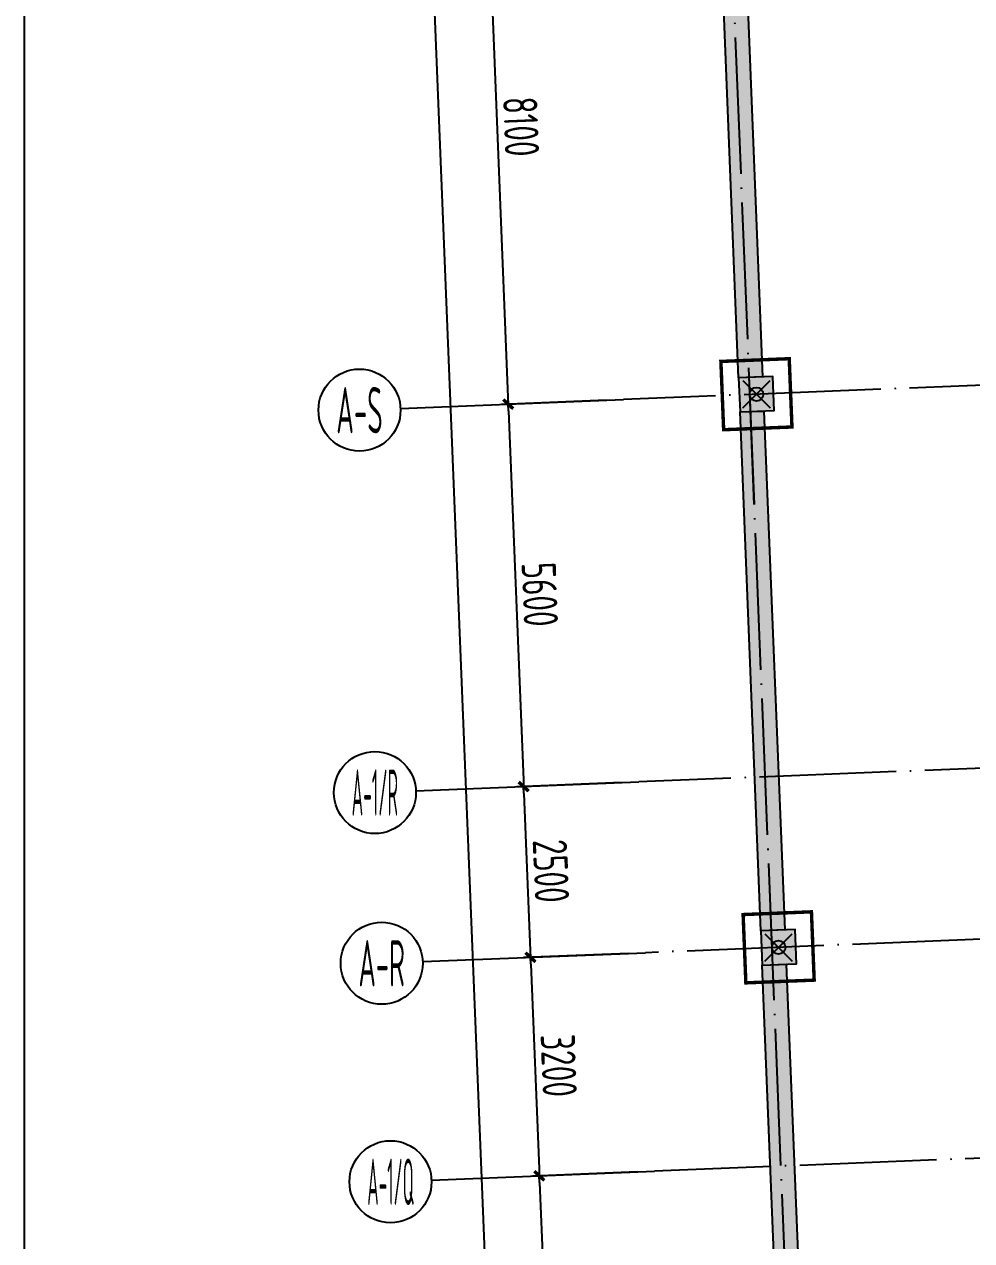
# Model space of a CAD drawing. Extents: x -57409 to 252654, y -8259 to 229119.
# Drawn here: x 23132 to 36986, y 150318 to 168116 of the extents above; entities that cross this region are included whole.
import ezdxf
from ezdxf.enums import TextEntityAlignment as Align

# ---------------------------------------------------------------- set-up
doc = ezdxf.new("R2010")
doc.units = 0
doc.header["$LTSCALE"] = 100
doc.header["$PDMODE"] = 35
doc.header["$PDSIZE"] = 200
doc.linetypes.add('DOTE', pattern=[2.42, 2, -0.2, 0.02, -0.2])
doc.layers.get('0').update_dxf_attribs({"linetype": 'CONTINUOUS'})
doc.layers.get('Defpoints').update_dxf_attribs({"linetype": 'CONTINUOUS'})
for name, color, linetype in [('B-TEXT', 3, 'CONTINUOUS'), ('COLU', 7, 'CONTINUOUS'), ('CT', 2, 'CONTINUOUS'), ('dote', 253, 'DOTE'), ('h填实-柱墙', 254, 'CONTINUOUS'), ('Q-dote', 253, 'DOTE'), ('WALL', 3, 'CONTINUOUS'), ('Z-AXIS', 3, 'CONTINUOUS')]:
    doc.layers.add(name, color=color, linetype=linetype)
doc.layers.add('mis', color=31, linetype='CONTINUOUS', plot=False)
doc.layers.add('重心计算', color=7, linetype='CONTINUOUS', plot=False)
doc.styles.add('_TCH_AXIS', font='tssdeng.shx', dxfattribs={"width": 0.7, "bigfont": 'tssdchn.shx'})
doc.styles.add('COMPLEX', font='tssdeng.shx', dxfattribs={"width": 0.7, "bigfont": 'tssdchn.shx'})
doc.styles.add('TSSD_Dimension', font='tssdeng.shx', dxfattribs={"width": 0.7})
doc.dimstyles.new('TSSD_100_100$0', dxfattribs={"dimtxt": 300, "dimasz": 100, "dimexe": 100, "dimexo": 250, "dimgap": 100, "dimtad": 1, "dimdec": 0, "dimzin": 0, "dimdsep": 46, "dimtxsty": 'TSSD_Dimension', "dimblk": '_tsdbk', "dimblk1": '_tsdbk', "dimblk2": '_tsdbk', "dimsah": 1, "dimcen": 0, "dimdle": 100, "dimclrt": 7, "dimadec": 0, "dimazin": 0, "dimtfac": 1, "dimtdec": 0, "dimtix": 1, "dimtmove": 2, "dimatfit": 3, "dimldrblk": '_tsdbk', "dimfxl": 1, "dimtolj": 1, "dimtzin": 0, "dimarcsym": 0})

# ---------------------------------------------------------------- blocks, each defined once
blk = doc.blocks.new('_tsdbk')
blk.add_line((-1, 0), (0, 0))
at = {"const_width": 0.5}
blk.add_lwpolyline([(-0.7, -0.7), (0.7, 0.7)], dxfattribs=at)
blk = doc.blocks.new('*D90')
at = {"layer": 'Defpoints', "color": 0}
for p in [(31567, 170719), (30209, 162558), (31892, 162625)]:
    blk.add_point(p, dxfattribs=at)
at = {"layer": 'Z-AXIS', "color": 0, "lineweight": -2}
for p, q in [((31318, 170709), (29785, 170647)), ((29889, 170551), (30205, 162658)), ((31643, 162615), (30109, 162554))]:
    blk.add_line(p, q, dxfattribs=at)
at = {"layer": 'Z-AXIS', "color": 0, "lineweight": -2, "xscale": 100, "yscale": 100, "zscale": 100}
for p, rotation in [((29884, 170651), 92.29877300043938), ((30209, 162558), 272.2987730004394)]:
    blk.add_blockref('_tsdbk', p, dxfattribs=dict(at, rotation=rotation))
at = {"layer": 'Z-AXIS', "color": 7, "insert": (30397, 166619), "char_height": 500, "attachment_point": 5, "rotation": 272.2988, "style": 'TSSD_Dimension'}
blk.add_mtext('\\A1;8100', dxfattribs=at)
blk = doc.blocks.new('*D91')
at = {"layer": 'Defpoints', "color": 0}
for p in [(31892, 162625), (32117, 157030), (30434, 156962)]:
    blk.add_point(p, dxfattribs=at)
at = {"layer": 'Z-AXIS', "color": 0, "lineweight": -2}
for p, q in [((31643, 162615), (30109, 162554)), ((30213, 162458), (30430, 157062)), ((31867, 157020), (30334, 156958))]:
    blk.add_line(p, q, dxfattribs=at)
at = {"layer": 'Z-AXIS', "color": 0, "lineweight": -2, "xscale": 100, "yscale": 100, "zscale": 100}
for p, rotation in [((30209, 162558), 92.29877300043938), ((30434, 156962), 272.2987730004394)]:
    blk.add_blockref('_tsdbk', p, dxfattribs=dict(at, rotation=rotation))
at = {"layer": 'Z-AXIS', "color": 7, "insert": (30671, 159774), "char_height": 500, "attachment_point": 5, "rotation": 272.2988, "style": 'TSSD_Dimension'}
blk.add_mtext('\\A1;5600', dxfattribs=at)
blk = doc.blocks.new('*D92')
at = {"layer": 'Defpoints', "color": 0}
for p in [(32217, 154532), (32346, 151334), (30663, 151267)]:
    blk.add_point(p, dxfattribs=at)
at = {"layer": 'Z-AXIS', "color": 0, "lineweight": -2}
for p, q in [((31967, 154522), (30434, 154460)), ((30538, 154364), (30659, 151367)), ((32096, 151324), (30563, 151263))]:
    blk.add_line(p, q, dxfattribs=at)
at = {"layer": 'Z-AXIS', "color": 0, "lineweight": -2, "xscale": 100, "yscale": 100, "zscale": 100}
for p, rotation in [((30534, 154464), 92.29877300043938), ((30663, 151267), 272.2987730004394)]:
    blk.add_blockref('_tsdbk', p, dxfattribs=dict(at, rotation=rotation))
at = {"layer": 'Z-AXIS', "color": 7, "insert": (30948, 152880), "char_height": 500, "attachment_point": 5, "rotation": 272.2988, "style": 'TSSD_Dimension'}
blk.add_mtext('\\A1;3200', dxfattribs=at)
blk = doc.blocks.new('*D93')
at = {"layer": 'Defpoints', "color": 0}
for p in [(32346, 151334), (30859, 146371), (32542, 146438)]:
    blk.add_point(p, dxfattribs=at)
at = {"layer": 'Z-AXIS', "color": 0, "lineweight": -2}
for p, q in [((32096, 151324), (30563, 151263)), ((30667, 151167), (30855, 146471)), ((32292, 146428), (30759, 146367))]:
    blk.add_line(p, q, dxfattribs=at)
at = {"layer": 'Z-AXIS', "color": 0, "lineweight": -2, "xscale": 100, "yscale": 100, "zscale": 100}
for p, rotation in [((30663, 151267), 92.29877300043938), ((30859, 146371), 272.2987730004394)]:
    blk.add_blockref('_tsdbk', p, dxfattribs=dict(at, rotation=rotation))
at = {"layer": 'Z-AXIS', "color": 7, "insert": (31111, 148833), "char_height": 500, "attachment_point": 5, "rotation": 272.2988, "style": 'TSSD_Dimension'}
blk.add_mtext('\\A1;4900', dxfattribs=at)
blk = doc.blocks.new('_AXISO')
blk.add_circle((0, 0), 0.5)
at = {"layer": 'B-TEXT', "style": 'COMPLEX', "width": 1.450893}
blk.add_attdef('A', text='', height=0.56, dxfattribs=at).set_placement((0.249375, -0.28), (0.749375, -0.28), align=Align.FIT)
blk = doc.blocks.new('*D106')
at = {"layer": 'Defpoints', "color": 0}
for p in [(32117, 157030), (32217, 154532), (30534, 154464)]:
    blk.add_point(p, dxfattribs=at)
at = {"layer": 'Z-AXIS', "color": 0, "lineweight": -2}
for p, q in [((31867, 157020), (30334, 156958)), ((30438, 156862), (30530, 154564)), ((31967, 154522), (30434, 154460))]:
    blk.add_line(p, q, dxfattribs=at)
at = {"layer": 'Z-AXIS', "color": 0, "lineweight": -2, "xscale": 100, "yscale": 100, "zscale": 100}
for p, rotation in [((30434, 156962), 92.29877300043938), ((30534, 154464), 272.2987730004394)]:
    blk.add_blockref('_tsdbk', p, dxfattribs=dict(at, rotation=rotation))
at = {"layer": 'Z-AXIS', "color": 7, "insert": (30834, 155727), "char_height": 500, "attachment_point": 5, "rotation": 272.2988, "style": 'TSSD_Dimension'}
blk.add_mtext('\\A1;2500', dxfattribs=at)
blk = doc.blocks.new('*D107')
at = {"layer": 'Defpoints', "color": 0}
for p in [(29911, 211986), (27387, 211884), (36385, 50715)]:
    blk.add_point(p, dxfattribs=at)
at = {"layer": 'Z-AXIS', "color": 0, "lineweight": -2}
for p, q in [((29661, 211976), (27287, 211880)), ((33856, 50714), (27391, 211784)), ((36135, 50705), (33760, 50610))]:
    blk.add_line(p, q, dxfattribs=at)
at = {"layer": 'Z-AXIS', "color": 0, "lineweight": -2, "xscale": 100, "yscale": 100, "zscale": 100}
for p, rotation in [((27387, 211884), 92.29877300043938), ((33860, 50614), 272.2987730004394)]:
    blk.add_blockref('_tsdbk', p, dxfattribs=dict(at, rotation=rotation))
at = {"layer": 'Z-AXIS', "color": 7, "insert": (30973, 131263), "char_height": 500, "attachment_point": 5, "rotation": 272.2988, "style": 'TSSD_Dimension'}
blk.add_mtext('\\A1;161400', dxfattribs=at)
blk = doc.blocks.new('1')
at = {"layer": 'dote', "ltscale": 10}
blk.add_line((458698, 592855), (587451, 458371), dxfattribs=at)
blk = doc.blocks.new('后浇带现场')
at = {"layer": 'Q-dote', "ltscale": 10}
blk.add_line((659263, 761135), (666731, 575100), dxfattribs=at)
at = {"color": 1, "lineweight": 30, "rotation": 318.5460777723208}
blk.add_blockref('1', (-77006, 620463), dxfattribs=at)

msp = doc.modelspace()

# ---------------------------------------------------------------- hatches: boundary and pattern name
at = {"layer": 'h填实-柱墙'}
for points in [[(33273.5, 170537.1), (33623.2, 170551.2), (33928.1, 162957.3), (33578.3, 162943.2)], [(33598.4, 162443.6), (34098, 162463.7), (34077.9, 162963.3), (33578.3, 162943.2)], [(33598.4, 162443.6), (33948.1, 162457.7), (34253, 154863.8), (33903.2, 154849.8)], [(33923.3, 154350.2), (34422.9, 154370.2), (34402.8, 154869.8), (33903.2, 154849.8)], [(33923.3, 154350.2), (34273, 154364.2), (34577.8, 146770.3), (34228.1, 146756.3)]]:
    msp.add_hatch(color=256, dxfattribs=at).paths.add_polyline_path(points)

# ---------------------------------------------------------------- linework, layer by layer
at = {"layer": 'COLU'}
for points in [[(33598.4, 162443.6), (34098, 162463.7), (34077.9, 162963.3), (33578.3, 162943.2)], [(33923.3, 154350.2), (34422.9, 154370.2), (34402.8, 154869.8), (33903.2, 154849.8)]]:
    msp.add_lwpolyline(points, close=True, dxfattribs=at)
at = {"layer": 'CT', "const_width": 50}
for points in [[(33358.6, 162183.8), (34357.8, 162223.9), (34317.7, 163223.1), (33318.5, 163183)], [(33683.5, 154090.3), (34682.7, 154130.4), (34642.6, 155129.6), (33643.4, 155089.5)]]:
    msp.add_lwpolyline(points, close=True, dxfattribs=at)
at = {"layer": 'dote', "ltscale": 10}
for p, q in [((31684.2, 213867.8), (39152.2, 27832.6)), ((45328.9, 163164.7), (31892.3, 162625.4)), ((45553.5, 157569.2), (32116.9, 157029.9)), ((39658.6, 154830.6), (32217.2, 154531.9)), ((50978, 152082.4), (32345.6, 151334.5))]:
    msp.add_line(p, q, dxfattribs=at)
at = {"layer": 'mis'}
msp.add_lwpolyline([(23132, 229118.7), (252632, 229118.7), (252632, -6908), (23132, -6908)], close=True, dxfattribs=at)
at = {"layer": 'WALL'}
for points in [[(33273.5, 170537.1), (33623.2, 170551.2), (33928.1, 162957.3), (33578.3, 162943.2)], [(33598.4, 162443.6), (33948.1, 162457.7), (34253, 154863.8), (33903.2, 154849.8)], [(33923.3, 154350.2), (34273, 154364.2), (34577.8, 146770.3), (34228.1, 146756.3)]]:
    msp.add_lwpolyline(points, close=True, dxfattribs=at)
at = {"layer": 'Z-AXIS'}
for p, q in [((28633.1, 162494.5), (31892.3, 162625.4)), ((28857.7, 156899), (32116.9, 157029.9)), ((28958, 154401), (32217.2, 154531.9)), ((29086.4, 151203.6), (32345.6, 151334.5))]:
    msp.add_line(p, q, dxfattribs=at)
at = {"layer": '重心计算', "color": 5}
for p in [(33838.2, 162703.5), (33838.2, 162703.5), (34163.1, 154610), (34163.1, 154610)]:
    msp.add_point(p, dxfattribs=at)

# ---------------------------------------------------------------- block references
at = {"color": 3, "lineweight": 30}
msp.add_blockref('后浇带现场', (-627579.1, -547267.4), dxfattribs=at)
at = {"layer": 'Z-AXIS'}
ref = msp.add_blockref('_AXISO', (28033.6, 162470.5), dxfattribs=dict(at, xscale=1199.999999999998, yscale=1200, zscale=1200, rotation=359.9996457873818))
ref.add_attrib('A', 'A-S', dxfattribs={"color": 7, "height": 678.82, "rotation": 359.99965, "style": '_TCH_AXIS', "width": 0.419355}).set_placement((27694.2, 162131.1), (28373, 162131), align=Align.FIT)
ref = msp.add_blockref('_AXISO', (28258.2, 156875), dxfattribs=dict(at, xscale=1199.999999999998, yscale=1200, zscale=1200, rotation=359.9996457873818))
ref.add_attrib('A', 'A-1/R', dxfattribs={"color": 7, "height": 678.82, "rotation": 359.99965, "style": '_TCH_AXIS', "width": 0.254902}).set_placement((27918.8, 156535.6), (28597.6, 156535.6), align=Align.FIT)
ref = msp.add_blockref('_AXISO', (28358.5, 154377), dxfattribs=dict(at, xscale=1199.999999999998, yscale=1200, zscale=1200, rotation=359.9996457873818))
ref.add_attrib('A', 'A-R', dxfattribs={"color": 7, "height": 678.82, "rotation": 359.99965, "style": '_TCH_AXIS', "width": 0.419355}).set_placement((28019.1, 154037.6), (28697.9, 154037.6), align=Align.FIT)
ref = msp.add_blockref('_AXISO', (28486.9, 151179.6), dxfattribs=dict(at, xscale=1199.999999999998, yscale=1200, zscale=1200, rotation=359.9996457873818))
ref.add_attrib('A', 'A-1/Q', dxfattribs={"color": 7, "height": 678.82, "rotation": 359.99965, "style": '_TCH_AXIS', "width": 0.25}).set_placement((28147.4, 150840.1), (28826.3, 150840.1), align=Align.FIT)

# ---------------------------------------------------------------- dimensions: what is measured, and where the dimension line sits
for base, p1, p2, picture, middle in [((27386.6, 211884.3), (36384.7, 50715.5), (29910.9, 211985.6), '*D107', (30973.2, 131263.3)), ((30209.4, 162557.8), (31567.4, 170718.8), (31892.3, 162625.4), '*D90', (30396.7, 166618.6)), ((30434, 156962.3), (31892.3, 162625.4), (32116.9, 157029.9), '*D91', (30671.4, 159774.1)), ((30534.3, 154464.3), (32116.9, 157029.9), (32217.2, 154531.9), '*D106', (30833.9, 155727.4)), ((30662.6, 151266.9), (32217.2, 154531.9), (32345.6, 151334.5), '*D92', (30948.2, 152879.6)), ((30859.2, 146370.8), (32345.6, 151334.5), (32542.1, 146438.4), '*D93', (31110.6, 148832.9))]:
    dim = msp.add_linear_dim(base=base, p1=p1, p2=p2, angle=92.29877, dimstyle='TSSD_100_100$0', override={"dimtxt": 500}, dxfattribs=at)
    dim.commit()
    dim.dimension.update_dxf_attribs({"geometry": picture, "text_midpoint": middle})

doc.saveas('drawing.dxf')
